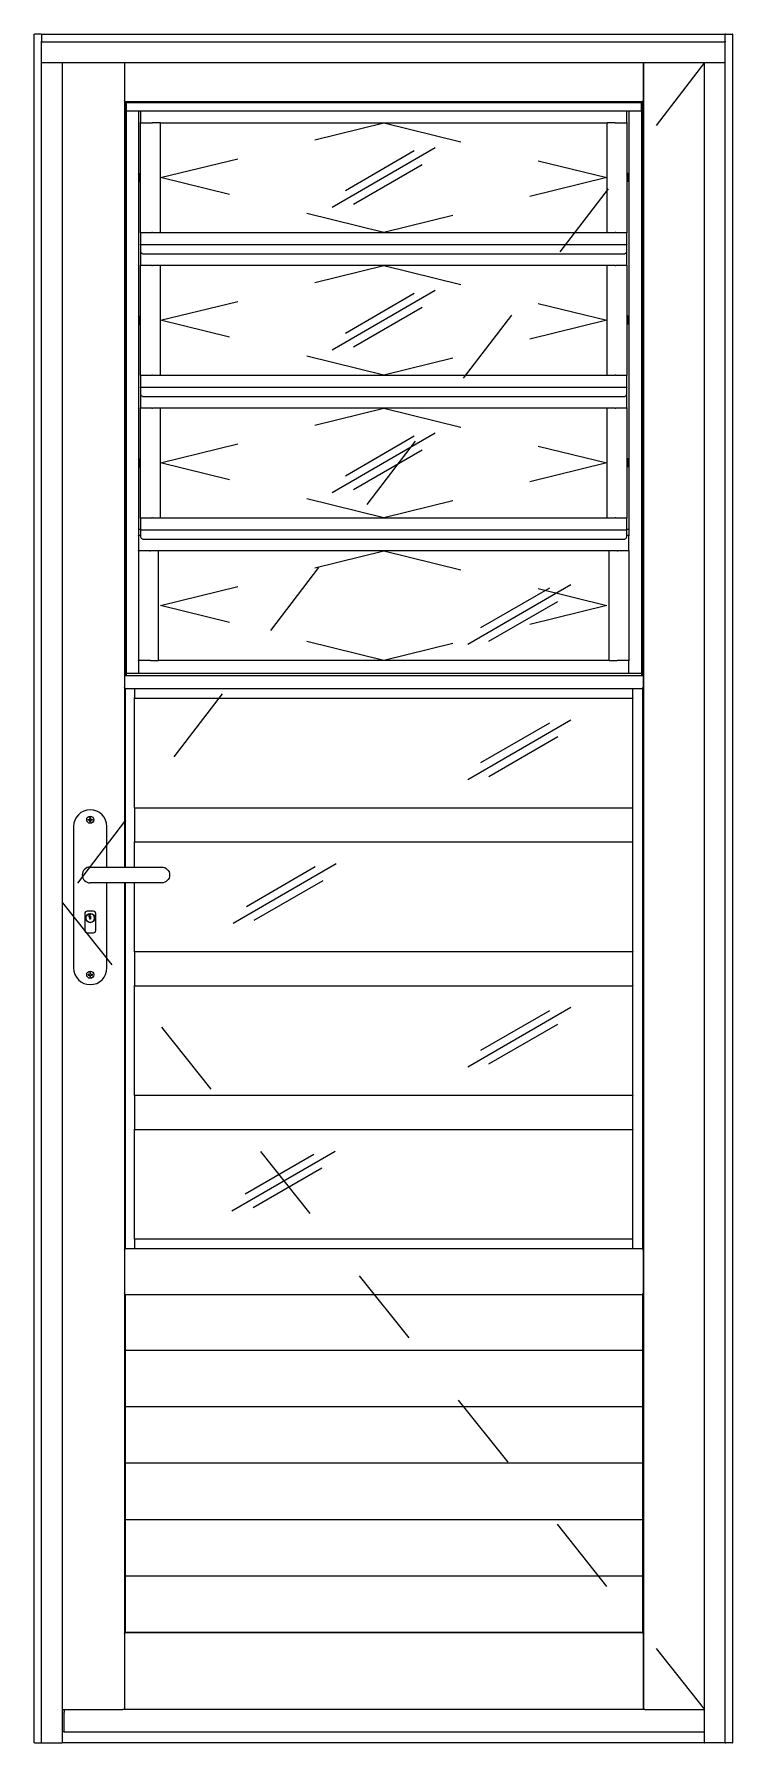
# Model space of a CAD drawing. Header units: millimetres. Extents: x -9.37 to -8.49, y 1059.03 to 1061.18.
import ezdxf

# ---------------------------------------------------------------- set-up
doc = ezdxf.new("R2010")
doc.units = ezdxf.units.MM
doc.header["$LTSCALE"] = 0.5
doc.linetypes.add('HIDDEN2', pattern=[0.1875, 0.125, -0.0625])
doc.layers.add('Gravia_Portas', color=1, linetype='Continuous')
doc.layers.add('Gravia_Portas_hidden2', color=1, linetype='HIDDEN2')

msp = doc.modelspace()

# ---------------------------------------------------------------- linework, layer by layer
at = {"layer": 'Gravia_Portas', "color": 2}
for p, q in [((-9.3686, 1061.1773), (-9.3682, 1061.1773)), ((-9.3686, 1059.0273), (-9.3686, 1061.1773)), ((-9.3596, 1061.1773), (-9.3682, 1061.1773)), ((-9.3596, 1061.1773), (-9.3591, 1061.1773)), ((-9.3591, 1061.1769), (-9.3591, 1061.1773)), ((-9.3591, 1061.1773), (-8.4981, 1061.1773)), ((-8.4981, 1061.1773), (-8.4981, 1061.1769)), ((-8.4976, 1061.1773), (-8.4981, 1061.1773)), ((-8.4976, 1061.1773), (-8.489, 1061.1773)), ((-8.4886, 1061.1773), (-8.489, 1061.1773)), ((-8.4886, 1059.0273), (-8.4886, 1061.1773)), ((-9.3682, 1059.0273), (-9.3686, 1059.0273)), ((-9.3682, 1059.0273), (-9.3596, 1059.0273)), ((-9.3591, 1059.0273), (-9.3596, 1059.0273)), ((-9.3591, 1059.0273), (-9.3587, 1059.0273)), ((-9.3587, 1059.0273), (-9.3333, 1059.0273)), ((-9.3329, 1059.0273), (-9.3333, 1059.0273)), ((-8.5243, 1059.0273), (-9.3329, 1059.0273)), ((-8.5243, 1059.0273), (-8.5239, 1059.0273)), ((-8.4985, 1059.0273), (-8.5239, 1059.0273)), ((-8.4981, 1059.0273), (-8.4985, 1059.0273)), ((-8.4981, 1059.0273), (-8.4976, 1059.0273)), ((-8.489, 1059.0273), (-8.4976, 1059.0273)), ((-8.489, 1059.0273), (-8.4886, 1059.0273))]:
    msp.add_line(p, q, dxfattribs=at)
at = {"layer": 'Gravia_Portas'}
for p, q in [((-9.3591, 1061.1769), (-9.3591, 1061.1683)), ((-8.4981, 1061.1683), (-8.4981, 1061.1769)), ((-9.3591, 1061.1678), (-9.3591, 1061.1683)), ((-9.3591, 1059.0273), (-9.3591, 1061.1678)), ((-9.3591, 1061.1678), (-8.4981, 1061.1678)), ((-8.4981, 1061.1683), (-8.4981, 1061.1678)), ((-8.4981, 1059.0273), (-8.4981, 1061.1678)), ((-9.3591, 1061.1416), (-8.4981, 1061.1416)), ((-9.3329, 1059.0273), (-9.3329, 1061.1416)), ((-9.2548, 1061.1416), (-9.2548, 1060.1293)), ((-8.6016, 1061.1416), (-8.6016, 1059.0693)), ((-8.6011, 1061.1416), (-8.6011, 1059.0693)), ((-8.5243, 1059.0273), (-8.5243, 1061.1416)), ((-9.254, 1061.0922), (-9.254, 1061.0922)), ((-9.254, 1061.0918), (-9.254, 1061.0922)), ((-8.6025, 1061.0922), (-9.254, 1061.0922)), ((-9.254, 1061.0918), (-9.254, 1061.0914)), ((-9.254, 1061.091), (-9.254, 1061.0914)), ((-9.2536, 1061.091), (-9.254, 1061.091)), ((-9.254, 1061.091), (-9.254, 1060.37)), ((-9.2536, 1061.091), (-9.2532, 1061.091)), ((-9.2528, 1061.091), (-9.2532, 1061.091)), ((-9.2528, 1061.091), (-9.2528, 1061.0906)), ((-8.6036, 1061.091), (-9.2528, 1061.091)), ((-9.2528, 1061.091), (-9.2528, 1060.37)), ((-9.2528, 1061.0906), (-9.2528, 1061.0807)), ((-8.6037, 1061.0906), (-8.6037, 1061.091)), ((-8.6037, 1061.0807), (-8.6037, 1061.0906)), ((-8.6036, 1061.091), (-8.6032, 1061.091)), ((-8.6036, 1061.091), (-8.6036, 1060.37)), ((-8.6029, 1061.091), (-8.6032, 1061.091)), ((-8.6029, 1061.091), (-8.6025, 1061.091)), ((-8.6025, 1061.0922), (-8.6025, 1061.0918)), ((-8.6025, 1061.0922), (-8.6024, 1061.0922)), ((-8.6025, 1061.0914), (-8.6025, 1061.0918)), ((-8.6025, 1061.0914), (-8.6025, 1061.091)), ((-8.6025, 1061.091), (-8.6025, 1060.37)), ((-8.602, 1061.0934), (-8.602, 1060.3702)), ((-9.2528, 1061.0803), (-9.2528, 1061.0807)), ((-8.6037, 1061.0803), (-9.2528, 1061.0803)), ((-9.237, 1061.0803), (-9.237, 1060.5465)), ((-9.2345, 1061.0803), (-9.2345, 1061.0661)), ((-8.622, 1061.0661), (-8.622, 1061.0803)), ((-8.6195, 1061.0803), (-8.6195, 1060.5465)), ((-8.6037, 1061.0807), (-8.6037, 1061.0803)), ((-9.2345, 1061.0657), (-9.2345, 1061.0661)), ((-9.2345, 1060.9278), (-9.2345, 1061.0657)), ((-9.2345, 1061.0657), (-9.2203, 1061.0657)), ((-9.2203, 1061.0657), (-9.2196, 1061.0657)), ((-9.2096, 1061.0657), (-9.2196, 1061.0657)), ((-9.2096, 1061.0657), (-9.2093, 1061.0657)), ((-9.2093, 1060.9278), (-9.2093, 1061.0657)), ((-9.2093, 1061.0657), (-8.6472, 1061.0657)), ((-8.6472, 1061.0657), (-8.6469, 1061.0657)), ((-8.6472, 1061.0657), (-8.6472, 1060.9278)), ((-8.6368, 1061.0657), (-8.6469, 1061.0657)), ((-8.6368, 1061.0657), (-8.6361, 1061.0657)), ((-8.6361, 1061.0657), (-8.622, 1061.0657)), ((-8.622, 1061.0661), (-8.622, 1061.0657)), ((-8.622, 1061.0657), (-8.622, 1060.9278)), ((-8.9932, 1060.9596), (-8.8633, 1061.0346)), ((-8.9765, 1060.9807), (-8.8899, 1061.0307)), ((-8.9665, 1060.9634), (-8.8799, 1061.0134)), ((-9.237, 1061.0013), (-9.2365, 1061.0018)), ((-9.237, 1060.9923), (-9.2365, 1060.9918)), ((-9.2365, 1060.9918), (-9.2365, 1061.0018)), ((-9.2365, 1061.0018), (-9.235, 1061.0018)), ((-9.2365, 1060.9918), (-9.235, 1060.9918)), ((-9.235, 1060.9918), (-9.235, 1061.0018)), ((-9.2345, 1061.0013), (-9.235, 1061.0018)), ((-9.2345, 1060.9923), (-9.235, 1060.9918)), ((-8.622, 1061.0013), (-8.6215, 1061.0018)), ((-8.622, 1060.9923), (-8.6215, 1060.9918)), ((-8.6215, 1061.0018), (-8.6215, 1060.9918)), ((-8.62, 1061.0018), (-8.6215, 1061.0018)), ((-8.62, 1060.9918), (-8.6215, 1060.9918)), ((-8.62, 1061.0018), (-8.62, 1060.9918)), ((-8.6195, 1061.0013), (-8.62, 1061.0018)), ((-8.6195, 1060.9923), (-8.62, 1060.9918)), ((-9.2345, 1060.9274), (-9.2345, 1060.9278)), ((-9.2345, 1060.9278), (-9.2203, 1060.9278)), ((-9.2345, 1060.9274), (-9.2345, 1060.9132)), ((-9.2196, 1060.9278), (-9.2203, 1060.9278)), ((-9.2196, 1060.9278), (-9.2096, 1060.9278)), ((-9.2093, 1060.9278), (-9.2096, 1060.9278)), ((-9.2093, 1060.9278), (-8.6472, 1060.9278)), ((-8.6469, 1060.9278), (-8.6472, 1060.9278)), ((-8.6469, 1060.9278), (-8.6368, 1060.9278)), ((-8.6361, 1060.9278), (-8.6368, 1060.9278)), ((-8.6361, 1060.9278), (-8.622, 1060.9278)), ((-8.622, 1060.9278), (-8.622, 1060.9274)), ((-8.622, 1060.9132), (-8.622, 1060.9274)), ((-9.2345, 1060.9132), (-9.2345, 1060.9128)), ((-9.2345, 1060.9124), (-9.2345, 1060.9128)), ((-9.2345, 1060.9128), (-8.622, 1060.9128)), ((-9.2345, 1060.9124), (-9.2345, 1060.9038)), ((-9.2345, 1060.9038), (-9.2345, 1060.8866)), ((-9.2315, 1060.9008), (-8.625, 1060.9008)), ((-8.622, 1060.9128), (-8.622, 1060.9132)), ((-8.622, 1060.9128), (-8.622, 1060.9124)), ((-8.622, 1060.9038), (-8.622, 1060.9124)), ((-8.622, 1060.8866), (-8.622, 1060.9038)), ((-9.2345, 1060.8862), (-9.2345, 1060.8866)), ((-9.2203, 1060.8862), (-9.2345, 1060.8862)), ((-9.2345, 1060.7483), (-9.2345, 1060.8862)), ((-9.2203, 1060.8862), (-9.2196, 1060.8862)), ((-9.2096, 1060.8862), (-9.2196, 1060.8862)), ((-9.2096, 1060.8862), (-9.2093, 1060.8862)), ((-8.6472, 1060.8862), (-9.2093, 1060.8862)), ((-9.2093, 1060.7483), (-9.2093, 1060.8862)), ((-8.6472, 1060.8862), (-8.6469, 1060.8862)), ((-8.6472, 1060.8862), (-8.6472, 1060.7483)), ((-8.6368, 1060.8862), (-8.6469, 1060.8862)), ((-8.6368, 1060.8862), (-8.6361, 1060.8862)), ((-8.622, 1060.8862), (-8.6361, 1060.8862)), ((-8.622, 1060.8866), (-8.622, 1060.8862)), ((-8.622, 1060.8862), (-8.622, 1060.7483)), ((-8.9932, 1060.7801), (-8.8633, 1060.8551)), ((-8.9765, 1060.8012), (-8.8899, 1060.8512)), ((-8.9665, 1060.7839), (-8.8799, 1060.8339)), ((-9.237, 1060.8218), (-9.2365, 1060.8223)), ((-9.237, 1060.8128), (-9.2365, 1060.8123)), ((-9.2365, 1060.8123), (-9.2365, 1060.8223)), ((-9.2365, 1060.8223), (-9.235, 1060.8223)), ((-9.2365, 1060.8123), (-9.235, 1060.8123)), ((-9.235, 1060.8123), (-9.235, 1060.8223)), ((-9.2345, 1060.8218), (-9.235, 1060.8223)), ((-9.2345, 1060.8128), (-9.235, 1060.8123)), ((-8.622, 1060.8218), (-8.6215, 1060.8223)), ((-8.622, 1060.8128), (-8.6215, 1060.8123)), ((-8.6215, 1060.8223), (-8.6215, 1060.8123)), ((-8.62, 1060.8223), (-8.6215, 1060.8223)), ((-8.62, 1060.8123), (-8.6215, 1060.8123)), ((-8.62, 1060.8223), (-8.62, 1060.8123)), ((-8.6195, 1060.8218), (-8.62, 1060.8223)), ((-8.6195, 1060.8128), (-8.62, 1060.8123)), ((-9.2345, 1060.7479), (-9.2345, 1060.7483)), ((-9.2345, 1060.7483), (-9.2203, 1060.7483)), ((-9.2345, 1060.7479), (-9.2345, 1060.7337)), ((-9.2196, 1060.7483), (-9.2203, 1060.7483)), ((-9.2196, 1060.7483), (-9.2096, 1060.7483)), ((-9.2093, 1060.7483), (-9.2096, 1060.7483)), ((-9.2093, 1060.7483), (-8.6472, 1060.7483)), ((-8.6469, 1060.7483), (-8.6472, 1060.7483)), ((-8.6469, 1060.7483), (-8.6368, 1060.7483)), ((-8.6361, 1060.7483), (-8.6368, 1060.7483)), ((-8.6361, 1060.7483), (-8.622, 1060.7483)), ((-8.622, 1060.7483), (-8.622, 1060.7479)), ((-8.622, 1060.7337), (-8.622, 1060.7479)), ((-9.2345, 1060.7337), (-9.2345, 1060.7333)), ((-9.2345, 1060.7329), (-9.2345, 1060.7333)), ((-9.2345, 1060.7333), (-8.622, 1060.7333)), ((-9.2345, 1060.7329), (-9.2345, 1060.7243)), ((-9.2345, 1060.7243), (-9.2345, 1060.7071)), ((-8.622, 1060.7333), (-8.622, 1060.7337)), ((-8.622, 1060.7333), (-8.622, 1060.7329)), ((-8.622, 1060.7243), (-8.622, 1060.7329)), ((-8.622, 1060.7071), (-8.622, 1060.7243)), ((-9.2345, 1060.7067), (-9.2345, 1060.7071)), ((-9.2203, 1060.7067), (-9.2345, 1060.7067)), ((-9.2345, 1060.5688), (-9.2345, 1060.7067)), ((-9.2315, 1060.7213), (-8.625, 1060.7213)), ((-9.2203, 1060.7067), (-9.2196, 1060.7067)), ((-9.2096, 1060.7067), (-9.2196, 1060.7067)), ((-9.2096, 1060.7067), (-9.2093, 1060.7067)), ((-8.6472, 1060.7067), (-9.2093, 1060.7067)), ((-9.2093, 1060.5688), (-9.2093, 1060.7067)), ((-8.6472, 1060.7067), (-8.6469, 1060.7067)), ((-8.6472, 1060.7067), (-8.6472, 1060.5688)), ((-8.6368, 1060.7067), (-8.6469, 1060.7067)), ((-8.6368, 1060.7067), (-8.6361, 1060.7067)), ((-8.622, 1060.7067), (-8.6361, 1060.7067)), ((-8.622, 1060.7071), (-8.622, 1060.7067)), ((-8.622, 1060.7067), (-8.622, 1060.5688)), ((-8.9932, 1060.6006), (-8.8633, 1060.6756)), ((-8.9765, 1060.6217), (-8.8899, 1060.6717)), ((-9.237, 1060.6423), (-9.2365, 1060.6428)), ((-9.2365, 1060.6328), (-9.2365, 1060.6428)), ((-9.2365, 1060.6428), (-9.235, 1060.6428)), ((-9.235, 1060.6328), (-9.235, 1060.6428)), ((-9.2345, 1060.6423), (-9.235, 1060.6428)), ((-8.9665, 1060.6044), (-8.8799, 1060.6544)), ((-8.622, 1060.6423), (-8.6215, 1060.6428)), ((-8.6215, 1060.6428), (-8.6215, 1060.6328)), ((-8.62, 1060.6428), (-8.6215, 1060.6428)), ((-8.62, 1060.6428), (-8.62, 1060.6328)), ((-8.6195, 1060.6423), (-8.62, 1060.6428)), ((-9.237, 1060.6333), (-9.2365, 1060.6328)), ((-9.2365, 1060.6328), (-9.235, 1060.6328)), ((-9.2345, 1060.6333), (-9.235, 1060.6328)), ((-8.622, 1060.6333), (-8.6215, 1060.6328)), ((-8.62, 1060.6328), (-8.6215, 1060.6328)), ((-8.6195, 1060.6333), (-8.62, 1060.6328)), ((-9.2345, 1060.5542), (-9.237, 1060.5542)), ((-9.2345, 1060.5684), (-9.2345, 1060.5688)), ((-9.2345, 1060.5688), (-9.2203, 1060.5688)), ((-9.2345, 1060.5684), (-9.2345, 1060.5542)), ((-9.2345, 1060.5542), (-9.2345, 1060.5538)), ((-9.2345, 1060.5534), (-9.2345, 1060.5538)), ((-9.2345, 1060.5538), (-8.622, 1060.5538)), ((-9.2345, 1060.5534), (-9.2345, 1060.5448)), ((-9.2196, 1060.5688), (-9.2203, 1060.5688)), ((-9.2196, 1060.5688), (-9.2096, 1060.5688)), ((-9.2093, 1060.5688), (-9.2096, 1060.5688)), ((-9.2093, 1060.5688), (-8.6472, 1060.5688)), ((-8.6469, 1060.5688), (-8.6472, 1060.5688)), ((-8.6469, 1060.5688), (-8.6368, 1060.5688)), ((-8.6361, 1060.5688), (-8.6368, 1060.5688)), ((-8.6361, 1060.5688), (-8.622, 1060.5688)), ((-8.622, 1060.5688), (-8.622, 1060.5684)), ((-8.622, 1060.5542), (-8.622, 1060.5684)), ((-8.622, 1060.5538), (-8.622, 1060.5542)), ((-8.6195, 1060.5542), (-8.622, 1060.5542)), ((-8.622, 1060.5538), (-8.622, 1060.5534)), ((-8.622, 1060.5448), (-8.622, 1060.5534)), ((-9.237, 1060.5461), (-9.237, 1060.5465)), ((-9.2345, 1060.5465), (-9.237, 1060.5465)), ((-9.237, 1060.5461), (-9.237, 1060.5276)), ((-9.2315, 1060.5418), (-8.625, 1060.5418)), ((-8.6195, 1060.5465), (-8.622, 1060.5465)), ((-8.6195, 1060.5465), (-8.6195, 1060.5461)), ((-8.6195, 1060.5276), (-8.6195, 1060.5461)), ((-9.237, 1060.5272), (-9.237, 1060.5276)), ((-9.237, 1060.5272), (-9.237, 1060.3893)), ((-9.2228, 1060.5272), (-9.237, 1060.5272)), ((-9.2228, 1060.5272), (-9.2221, 1060.5272)), ((-9.2121, 1060.5272), (-9.2221, 1060.5272)), ((-9.2121, 1060.5272), (-9.2118, 1060.5272)), ((-8.6447, 1060.5272), (-9.2118, 1060.5272)), ((-9.2118, 1060.3893), (-9.2118, 1060.5272)), ((-8.6447, 1060.5272), (-8.6444, 1060.5272)), ((-8.6447, 1060.5272), (-8.6447, 1060.3893)), ((-8.6343, 1060.5272), (-8.6444, 1060.5272)), ((-8.6343, 1060.5272), (-8.6336, 1060.5272)), ((-8.6195, 1060.5272), (-8.6336, 1060.5272)), ((-8.6195, 1060.5276), (-8.6195, 1060.5272)), ((-8.6195, 1060.5272), (-8.6195, 1060.3893)), ((-8.8225, 1060.4096), (-8.6926, 1060.4846)), ((-8.8058, 1060.4307), (-8.7192, 1060.4807)), ((-8.7958, 1060.4134), (-8.7092, 1060.4634)), ((-9.237, 1060.3889), (-9.237, 1060.3893)), ((-9.2228, 1060.3893), (-9.237, 1060.3893)), ((-9.237, 1060.3889), (-9.237, 1060.373)), ((-9.2221, 1060.3893), (-9.2228, 1060.3893)), ((-9.2221, 1060.3893), (-9.2121, 1060.3893)), ((-9.2118, 1060.3893), (-9.2121, 1060.3893)), ((-8.6447, 1060.3893), (-9.2118, 1060.3893)), ((-8.6444, 1060.3893), (-8.6447, 1060.3893)), ((-8.6444, 1060.3893), (-8.6343, 1060.3893)), ((-8.6336, 1060.3893), (-8.6343, 1060.3893)), ((-8.6195, 1060.3893), (-8.6336, 1060.3893)), ((-8.6195, 1060.3893), (-8.6195, 1060.3889)), ((-8.6195, 1060.373), (-8.6195, 1060.3889)), ((-9.2545, 1060.3702), (-9.2548, 1060.3702)), ((-8.6016, 1060.37), (-9.2548, 1060.37)), ((-9.254, 1060.3702), (-9.2545, 1060.3702)), ((-8.6036, 1060.373), (-9.2528, 1060.373)), ((-8.602, 1060.3702), (-8.6025, 1060.3702)), ((-8.6016, 1060.3702), (-8.602, 1060.3702)), ((-9.254, 1060.3539), (-8.6024, 1060.3539)), ((-9.254, 1060.3537), (-9.254, 1060.1293)), ((-9.254, 1060.3537), (-9.254, 1060.3537)), ((-9.242, 1060.3539), (-9.242, 1060.3422)), ((-9.242, 1060.3419), (-9.242, 1060.3422)), ((-9.242, 1060.3419), (-8.6145, 1060.3419)), ((-9.242, 1060.2039), (-9.242, 1060.3419)), ((-8.6145, 1060.3422), (-8.6145, 1060.3539)), ((-8.6145, 1060.3422), (-8.6145, 1060.3419)), ((-8.6145, 1060.2039), (-8.6145, 1060.3419)), ((-8.6025, 1060.3537), (-8.6025, 1060.3537)), ((-8.6025, 1060.3537), (-8.6025, 1059.6494)), ((-8.602, 1060.3551), (-8.602, 1059.6479)), ((-8.8225, 1060.2396), (-8.6926, 1060.3146)), ((-8.8058, 1060.2607), (-8.7192, 1060.3107)), ((-8.7958, 1060.2434), (-8.7092, 1060.2934)), ((-9.242, 1060.2036), (-9.242, 1060.2039)), ((-9.242, 1060.2039), (-8.6145, 1060.2039)), ((-9.242, 1060.2036), (-9.242, 1060.1612)), ((-8.6145, 1060.2039), (-8.6145, 1060.2036)), ((-8.6145, 1060.1612), (-8.6145, 1060.2036)), ((-9.3189, 1060.1803), (-9.3189, 1060.0023)), ((-9.2769, 1060.1293), (-9.2769, 1060.1803)), ((-9.242, 1060.1609), (-9.242, 1060.1612)), ((-9.242, 1060.1609), (-8.6145, 1060.1609)), ((-9.242, 1060.1293), (-9.242, 1060.1609)), ((-8.6145, 1060.1612), (-8.6145, 1060.1609)), ((-8.6145, 1060.023), (-8.6145, 1060.1609)), ((-9.118, 1060.0587), (-8.9881, 1060.1337)), ((-9.1013, 1060.0798), (-9.0147, 1060.1298)), ((-9.2769, 1060.0023), (-9.2769, 1060.1093)), ((-9.2548, 1060.1093), (-9.2548, 1059.0693)), ((-9.254, 1060.1093), (-9.254, 1059.6494)), ((-9.242, 1060.023), (-9.242, 1060.1093)), ((-9.0913, 1060.0625), (-9.0047, 1060.1125)), ((-9.3049, 1060.0706), (-9.3049, 1060.0496)), ((-9.2939, 1060.0736), (-9.3019, 1060.0736)), ((-9.2994, 1060.0661), (-9.2994, 1060.0704)), ((-9.2984, 1060.0661), (-9.2994, 1060.0661)), ((-9.2974, 1060.0691), (-9.2984, 1060.0691)), ((-9.2984, 1060.0691), (-9.2984, 1060.0676)), ((-9.2984, 1060.0676), (-9.2974, 1060.0676)), ((-9.2984, 1060.0636), (-9.2984, 1060.0661)), ((-9.2974, 1060.0636), (-9.2984, 1060.0636)), ((-9.2974, 1060.0706), (-9.2974, 1060.0691)), ((-9.2974, 1060.0676), (-9.2974, 1060.0636)), ((-9.2909, 1060.0496), (-9.2909, 1060.0706)), ((-9.3019, 1060.0466), (-9.2939, 1060.0466)), ((-9.242, 1060.0227), (-9.242, 1060.023)), ((-9.242, 1060.023), (-8.6145, 1060.023)), ((-9.242, 1060.0227), (-9.242, 1059.9803)), ((-8.6145, 1060.023), (-8.6145, 1060.0227)), ((-8.6145, 1059.9803), (-8.6145, 1060.0227)), ((-9.242, 1059.98), (-9.242, 1059.9803)), ((-9.242, 1059.98), (-8.6145, 1059.98)), ((-9.242, 1059.8421), (-9.242, 1059.98)), ((-8.6145, 1059.9803), (-8.6145, 1059.98)), ((-8.6145, 1059.8421), (-8.6145, 1059.98)), ((-8.8225, 1059.8778), (-8.6926, 1059.9528)), ((-8.8058, 1059.8989), (-8.7192, 1059.9489)), ((-8.7958, 1059.8816), (-8.7092, 1059.9316)), ((-9.242, 1059.8418), (-9.242, 1059.8421)), ((-9.242, 1059.8421), (-8.6145, 1059.8421)), ((-9.242, 1059.8418), (-9.242, 1059.7994)), ((-8.6145, 1059.8421), (-8.6145, 1059.8418)), ((-8.6145, 1059.7994), (-8.6145, 1059.8418)), ((-9.242, 1059.7991), (-9.242, 1059.7994)), ((-9.242, 1059.7991), (-8.6145, 1059.7991)), ((-9.242, 1059.6612), (-9.242, 1059.7991)), ((-8.6145, 1059.7994), (-8.6145, 1059.7991)), ((-8.6145, 1059.6612), (-8.6145, 1059.7991)), ((-9.1194, 1059.6969), (-8.9895, 1059.7719)), ((-9.1028, 1059.718), (-9.0162, 1059.768)), ((-9.0928, 1059.7007), (-9.0062, 1059.7507)), ((-9.254, 1059.6494), (-9.254, 1059.6494)), ((-9.254, 1059.6492), (-8.6024, 1059.6492)), ((-9.242, 1059.6609), (-9.242, 1059.6612)), ((-8.6145, 1059.6612), (-9.242, 1059.6612)), ((-9.242, 1059.6609), (-9.242, 1059.6492)), ((-8.6145, 1059.6612), (-8.6145, 1059.6609)), ((-8.6145, 1059.6492), (-8.6145, 1059.6609)), ((-8.6025, 1059.6494), (-8.6025, 1059.6494)), ((-9.254, 1059.5916), (-8.6024, 1059.5916)), ((-9.254, 1059.5914), (-9.254, 1059.5914)), ((-9.254, 1059.5914), (-9.254, 1059.1663)), ((-8.6025, 1059.5914), (-8.6025, 1059.5914)), ((-8.6025, 1059.5914), (-8.6025, 1059.1663)), ((-8.602, 1059.5928), (-8.602, 1059.165)), ((-9.254, 1059.5214), (-8.6025, 1059.5214)), ((-9.254, 1059.4504), (-8.6025, 1059.4504)), ((-9.254, 1059.3794), (-8.6025, 1059.3794)), ((-9.254, 1059.3084), (-8.6025, 1059.3084)), ((-9.254, 1059.2374), (-8.6025, 1059.2374)), ((-9.254, 1059.1664), (-8.6025, 1059.1664)), ((-9.254, 1059.1663), (-9.254, 1059.1663)), ((-9.254, 1059.1663), (-8.6025, 1059.1663)), ((-8.6024, 1059.1663), (-8.6025, 1059.1663)), ((-9.3329, 1059.0693), (-9.2569, 1059.0693)), ((-9.2554, 1059.0693), (-9.2569, 1059.0693)), ((-9.2548, 1059.0693), (-9.2554, 1059.0693)), ((-8.6016, 1059.0693), (-9.2548, 1059.0693)), ((-8.6011, 1059.0693), (-8.6016, 1059.0693)), ((-8.5996, 1059.0693), (-8.6011, 1059.0693)), ((-8.5996, 1059.0693), (-8.5243, 1059.0693)), ((-9.3309, 1059.0678), (-9.3309, 1059.0662)), ((-9.3309, 1059.0652), (-9.3309, 1059.0662)), ((-9.3309, 1059.0652), (-9.3309, 1059.0647)), ((-9.3309, 1059.0413), (-9.3309, 1059.0647)), ((-9.3329, 1059.0413), (-9.3324, 1059.0413)), ((-9.3309, 1059.0413), (-9.3324, 1059.0413)), ((-9.3309, 1059.0413), (-8.5243, 1059.0413))]:
    msp.add_line(p, q, dxfattribs=at)
for points in [[(-9.2545, 1061.0935), (-9.2545, 1061.0935), (-9.2545, 1061.0935), (-9.2545, 1061.0936), (-9.2545, 1061.0936), (-9.2545, 1061.0936), (-9.2545, 1061.0937), (-9.2546, 1061.0937), (-9.2546, 1061.0937), (-9.2546, 1061.0937), (-9.2546, 1061.0938), (-9.2546, 1061.0938), (-9.2546, 1061.0938), (-9.2546, 1061.0938), (-9.2546, 1061.0939), (-9.2547, 1061.0939), (-9.2547, 1061.0939), (-9.2547, 1061.094), (-9.2547, 1061.094), (-9.2547, 1061.094), (-9.2548, 1061.094), (-9.2548, 1061.0941), (-9.2548, 1061.0941), (-9.2548, 1061.0941), (-9.2548, 1061.0941)], [(-9.254, 1061.0922), (-9.254, 1061.0922), (-9.2541, 1061.0923), (-9.2541, 1061.0923), (-9.2541, 1061.0923), (-9.2541, 1061.0924), (-9.2541, 1061.0924), (-9.2541, 1061.0925), (-9.2541, 1061.0925), (-9.2542, 1061.0926), (-9.2542, 1061.0926), (-9.2542, 1061.0927), (-9.2542, 1061.0927), (-9.2542, 1061.0928), (-9.2543, 1061.0929), (-9.2543, 1061.0929), (-9.2543, 1061.093), (-9.2543, 1061.093), (-9.2543, 1061.0931), (-9.2544, 1061.0932), (-9.2544, 1061.0932), (-9.2544, 1061.0933), (-9.2544, 1061.0933), (-9.2545, 1061.0934), (-9.2545, 1061.0935)], [(-8.602, 1061.0934), (-8.602, 1061.0934), (-8.602, 1061.0933), (-8.602, 1061.0932), (-8.602, 1061.0932), (-8.6021, 1061.0931), (-8.6021, 1061.093), (-8.6021, 1061.093), (-8.6021, 1061.0929), (-8.6022, 1061.0929), (-8.6022, 1061.0928), (-8.6022, 1061.0928), (-8.6022, 1061.0927), (-8.6022, 1061.0927), (-8.6022, 1061.0926), (-8.6023, 1061.0926), (-8.6023, 1061.0925), (-8.6023, 1061.0925), (-8.6023, 1061.0924), (-8.6023, 1061.0924), (-8.6023, 1061.0923), (-8.6024, 1061.0923), (-8.6024, 1061.0923), (-8.6024, 1061.0922), (-8.6024, 1061.0922)], [(-8.6016, 1061.0941), (-8.6016, 1061.0941), (-8.6016, 1061.0941), (-8.6017, 1061.0941), (-8.6017, 1061.094), (-8.6017, 1061.094), (-8.6017, 1061.094), (-8.6017, 1061.0939), (-8.6018, 1061.0939), (-8.6018, 1061.0939), (-8.6018, 1061.0939), (-8.6018, 1061.0938), (-8.6018, 1061.0938), (-8.6018, 1061.0938), (-8.6019, 1061.0937), (-8.6019, 1061.0937), (-8.6019, 1061.0937), (-8.6019, 1061.0936), (-8.6019, 1061.0936), (-8.6019, 1061.0936), (-8.6019, 1061.0936), (-8.6019, 1061.0935), (-8.6019, 1061.0935), (-8.602, 1061.0935), (-8.602, 1061.0934)], [(-9.2323, 1060.9012), (-9.2323, 1060.9012), (-9.2322, 1060.9012), (-9.2322, 1060.9012), (-9.2322, 1060.9011), (-9.2321, 1060.9011), (-9.2321, 1060.9011), (-9.232, 1060.9011), (-9.232, 1060.9011), (-9.232, 1060.901), (-9.2319, 1060.901), (-9.2319, 1060.901), (-9.2318, 1060.901), (-9.2318, 1060.901), (-9.2318, 1060.901), (-9.2317, 1060.9009), (-9.2317, 1060.9009), (-9.2316, 1060.9009), (-9.2316, 1060.9009), (-9.2316, 1060.9009), (-9.2315, 1060.9009), (-9.2315, 1060.9009), (-9.2315, 1060.9008), (-9.2315, 1060.9008), (-9.2315, 1060.9008)], [(-8.625, 1060.9008), (-8.625, 1060.9008), (-8.6249, 1060.9008), (-8.6249, 1060.9009), (-8.6249, 1060.9009), (-8.6248, 1060.9009), (-8.6248, 1060.9009), (-8.6248, 1060.9009), (-8.6247, 1060.9009), (-8.6247, 1060.9009), (-8.6247, 1060.901), (-8.6246, 1060.901), (-8.6246, 1060.901), (-8.6246, 1060.901), (-8.6245, 1060.901), (-8.6245, 1060.901), (-8.6244, 1060.9011), (-8.6244, 1060.9011), (-8.6244, 1060.9011), (-8.6243, 1060.9011), (-8.6243, 1060.9011), (-8.6242, 1060.9012), (-8.6242, 1060.9012), (-8.6242, 1060.9012), (-8.6241, 1060.9012)], [(-9.2323, 1060.7217), (-9.2323, 1060.7217), (-9.2322, 1060.7217), (-9.2322, 1060.7217), (-9.2322, 1060.7216), (-9.2321, 1060.7216), (-9.2321, 1060.7216), (-9.232, 1060.7216), (-9.232, 1060.7216), (-9.232, 1060.7215), (-9.2319, 1060.7215), (-9.2319, 1060.7215), (-9.2318, 1060.7215), (-9.2318, 1060.7215), (-9.2318, 1060.7215), (-9.2317, 1060.7214), (-9.2317, 1060.7214), (-9.2316, 1060.7214), (-9.2316, 1060.7214), (-9.2316, 1060.7214), (-9.2315, 1060.7214), (-9.2315, 1060.7214), (-9.2315, 1060.7213), (-9.2315, 1060.7213), (-9.2315, 1060.7213)], [(-8.625, 1060.7213), (-8.625, 1060.7213), (-8.6249, 1060.7213), (-8.6249, 1060.7214), (-8.6249, 1060.7214), (-8.6248, 1060.7214), (-8.6248, 1060.7214), (-8.6248, 1060.7214), (-8.6247, 1060.7214), (-8.6247, 1060.7214), (-8.6247, 1060.7215), (-8.6246, 1060.7215), (-8.6246, 1060.7215), (-8.6246, 1060.7215), (-8.6245, 1060.7215), (-8.6245, 1060.7215), (-8.6244, 1060.7216), (-8.6244, 1060.7216), (-8.6244, 1060.7216), (-8.6243, 1060.7216), (-8.6243, 1060.7216), (-8.6242, 1060.7217), (-8.6242, 1060.7217), (-8.6242, 1060.7217), (-8.6241, 1060.7217)], [(-9.2323, 1060.5422), (-9.2323, 1060.5422), (-9.2322, 1060.5422), (-9.2322, 1060.5422), (-9.2322, 1060.5421), (-9.2321, 1060.5421), (-9.2321, 1060.5421), (-9.232, 1060.5421), (-9.232, 1060.5421), (-9.232, 1060.542), (-9.2319, 1060.542), (-9.2319, 1060.542), (-9.2318, 1060.542), (-9.2318, 1060.542), (-9.2318, 1060.542), (-9.2317, 1060.5419), (-9.2317, 1060.5419), (-9.2316, 1060.5419), (-9.2316, 1060.5419), (-9.2316, 1060.5419), (-9.2315, 1060.5419), (-9.2315, 1060.5419), (-9.2315, 1060.5418), (-9.2315, 1060.5418), (-9.2315, 1060.5418)], [(-8.625, 1060.5418), (-8.625, 1060.5418), (-8.6249, 1060.5418), (-8.6249, 1060.5419), (-8.6249, 1060.5419), (-8.6248, 1060.5419), (-8.6248, 1060.5419), (-8.6248, 1060.5419), (-8.6247, 1060.5419), (-8.6247, 1060.5419), (-8.6247, 1060.542), (-8.6246, 1060.542), (-8.6246, 1060.542), (-8.6246, 1060.542), (-8.6245, 1060.542), (-8.6245, 1060.542), (-8.6244, 1060.5421), (-8.6244, 1060.5421), (-8.6244, 1060.5421), (-8.6243, 1060.5421), (-8.6243, 1060.5421), (-8.6242, 1060.5422), (-8.6242, 1060.5422), (-8.6242, 1060.5422), (-8.6241, 1060.5422)], [(-9.2545, 1060.3552), (-9.2545, 1060.3552), (-9.2545, 1060.3552), (-9.2545, 1060.3553), (-9.2545, 1060.3553), (-9.2545, 1060.3553), (-9.2545, 1060.3554), (-9.2546, 1060.3554), (-9.2546, 1060.3554), (-9.2546, 1060.3554), (-9.2546, 1060.3555), (-9.2546, 1060.3555), (-9.2546, 1060.3555), (-9.2546, 1060.3555), (-9.2546, 1060.3556), (-9.2547, 1060.3556), (-9.2547, 1060.3556), (-9.2547, 1060.3557), (-9.2547, 1060.3557), (-9.2547, 1060.3557), (-9.2548, 1060.3557), (-9.2548, 1060.3558), (-9.2548, 1060.3558), (-9.2548, 1060.3558), (-9.2548, 1060.3558)], [(-9.254, 1060.3537), (-9.254, 1060.3537), (-9.254, 1060.3537), (-9.254, 1060.3538), (-9.254, 1060.3538), (-9.254, 1060.3539), (-9.254, 1060.3539), (-9.2541, 1060.354), (-9.2541, 1060.354), (-9.2541, 1060.3541), (-9.2541, 1060.3541), (-9.2541, 1060.3542), (-9.2542, 1060.3543), (-9.2542, 1060.3543), (-9.2542, 1060.3544), (-9.2542, 1060.3545), (-9.2543, 1060.3545), (-9.2543, 1060.3546), (-9.2543, 1060.3547), (-9.2543, 1060.3548), (-9.2544, 1060.3548), (-9.2544, 1060.3549), (-9.2544, 1060.355), (-9.2545, 1060.3551), (-9.2545, 1060.3552)], [(-8.602, 1060.3551), (-8.602, 1060.355), (-8.602, 1060.355), (-8.602, 1060.3549), (-8.6021, 1060.3548), (-8.6021, 1060.3547), (-8.6021, 1060.3546), (-8.6022, 1060.3546), (-8.6022, 1060.3545), (-8.6022, 1060.3544), (-8.6022, 1060.3544), (-8.6023, 1060.3543), (-8.6023, 1060.3542), (-8.6023, 1060.3542), (-8.6023, 1060.3541), (-8.6023, 1060.3541), (-8.6024, 1060.354), (-8.6024, 1060.354), (-8.6024, 1060.3539), (-8.6024, 1060.3539), (-8.6024, 1060.3538), (-8.6024, 1060.3538), (-8.6024, 1060.3537), (-8.6025, 1060.3537), (-8.6025, 1060.3537)], [(-8.6016, 1060.3558), (-8.6016, 1060.3558), (-8.6016, 1060.3558), (-8.6017, 1060.3558), (-8.6017, 1060.3557), (-8.6017, 1060.3557), (-8.6017, 1060.3557), (-8.6017, 1060.3556), (-8.6018, 1060.3556), (-8.6018, 1060.3556), (-8.6018, 1060.3556), (-8.6018, 1060.3555), (-8.6018, 1060.3555), (-8.6018, 1060.3555), (-8.6019, 1060.3554), (-8.6019, 1060.3554), (-8.6019, 1060.3554), (-8.6019, 1060.3553), (-8.6019, 1060.3553), (-8.6019, 1060.3553), (-8.6019, 1060.3553), (-8.6019, 1060.3552), (-8.6019, 1060.3552), (-8.602, 1060.3552), (-8.602, 1060.3551)], [(-9.2545, 1059.6479), (-9.2545, 1059.648), (-9.2544, 1059.6481), (-9.2544, 1059.6481), (-9.2544, 1059.6482), (-9.2543, 1059.6483), (-9.2543, 1059.6484), (-9.2543, 1059.6485), (-9.2543, 1059.6485), (-9.2542, 1059.6486), (-9.2542, 1059.6487), (-9.2542, 1059.6487), (-9.2542, 1059.6488), (-9.2541, 1059.6489), (-9.2541, 1059.6489), (-9.2541, 1059.649), (-9.2541, 1059.649), (-9.2541, 1059.6491), (-9.254, 1059.6492), (-9.254, 1059.6492), (-9.254, 1059.6492), (-9.254, 1059.6493), (-9.254, 1059.6493), (-9.254, 1059.6494), (-9.254, 1059.6494)], [(-8.6025, 1059.6494), (-8.6025, 1059.6494), (-8.6024, 1059.6493), (-8.6024, 1059.6493), (-8.6024, 1059.6492), (-8.6024, 1059.6492), (-8.6024, 1059.6492), (-8.6024, 1059.6491), (-8.6024, 1059.6491), (-8.6023, 1059.649), (-8.6023, 1059.6489), (-8.6023, 1059.6489), (-8.6023, 1059.6488), (-8.6023, 1059.6488), (-8.6022, 1059.6487), (-8.6022, 1059.6486), (-8.6022, 1059.6486), (-8.6022, 1059.6485), (-8.6021, 1059.6484), (-8.6021, 1059.6483), (-8.6021, 1059.6483), (-8.602, 1059.6482), (-8.602, 1059.6481), (-8.602, 1059.648), (-8.602, 1059.6479)], [(-9.2548, 1059.6472), (-9.2548, 1059.6473), (-9.2548, 1059.6473), (-9.2548, 1059.6473), (-9.2548, 1059.6473), (-9.2547, 1059.6474), (-9.2547, 1059.6474), (-9.2547, 1059.6474), (-9.2547, 1059.6474), (-9.2547, 1059.6475), (-9.2546, 1059.6475), (-9.2546, 1059.6475), (-9.2546, 1059.6475), (-9.2546, 1059.6476), (-9.2546, 1059.6476), (-9.2546, 1059.6476), (-9.2546, 1059.6477), (-9.2546, 1059.6477), (-9.2545, 1059.6477), (-9.2545, 1059.6477), (-9.2545, 1059.6478), (-9.2545, 1059.6478), (-9.2545, 1059.6478), (-9.2545, 1059.6478), (-9.2545, 1059.6479)], [(-8.602, 1059.6479), (-8.602, 1059.6479), (-8.6019, 1059.6479), (-8.6019, 1059.6478), (-8.6019, 1059.6478), (-8.6019, 1059.6478), (-8.6019, 1059.6478), (-8.6019, 1059.6477), (-8.6019, 1059.6477), (-8.6019, 1059.6477), (-8.6019, 1059.6476), (-8.6018, 1059.6476), (-8.6018, 1059.6476), (-8.6018, 1059.6475), (-8.6018, 1059.6475), (-8.6018, 1059.6475), (-8.6018, 1059.6475), (-8.6017, 1059.6474), (-8.6017, 1059.6474), (-8.6017, 1059.6474), (-8.6017, 1059.6473), (-8.6017, 1059.6473), (-8.6016, 1059.6473), (-8.6016, 1059.6473), (-8.6016, 1059.6472)], [(-9.2545, 1059.5929), (-9.2545, 1059.5929), (-9.2545, 1059.5929), (-9.2545, 1059.593), (-9.2545, 1059.593), (-9.2545, 1059.593), (-9.2545, 1059.5931), (-9.2546, 1059.5931), (-9.2546, 1059.5931), (-9.2546, 1059.5931), (-9.2546, 1059.5932), (-9.2546, 1059.5932), (-9.2546, 1059.5932), (-9.2546, 1059.5932), (-9.2546, 1059.5933), (-9.2547, 1059.5933), (-9.2547, 1059.5933), (-9.2547, 1059.5934), (-9.2547, 1059.5934), (-9.2547, 1059.5934), (-9.2548, 1059.5934), (-9.2548, 1059.5935), (-9.2548, 1059.5935), (-9.2548, 1059.5935), (-9.2548, 1059.5935)], [(-9.254, 1059.5914), (-9.254, 1059.5914), (-9.254, 1059.5914), (-9.254, 1059.5915), (-9.254, 1059.5915), (-9.254, 1059.5916), (-9.254, 1059.5916), (-9.2541, 1059.5917), (-9.2541, 1059.5917), (-9.2541, 1059.5918), (-9.2541, 1059.5918), (-9.2541, 1059.5919), (-9.2542, 1059.592), (-9.2542, 1059.592), (-9.2542, 1059.5921), (-9.2542, 1059.5922), (-9.2543, 1059.5922), (-9.2543, 1059.5923), (-9.2543, 1059.5924), (-9.2543, 1059.5925), (-9.2544, 1059.5925), (-9.2544, 1059.5926), (-9.2544, 1059.5927), (-9.2545, 1059.5928), (-9.2545, 1059.5929)], [(-8.602, 1059.5928), (-8.602, 1059.5927), (-8.602, 1059.5927), (-8.602, 1059.5926), (-8.6021, 1059.5925), (-8.6021, 1059.5924), (-8.6021, 1059.5923), (-8.6022, 1059.5923), (-8.6022, 1059.5922), (-8.6022, 1059.5921), (-8.6022, 1059.5921), (-8.6023, 1059.592), (-8.6023, 1059.5919), (-8.6023, 1059.5919), (-8.6023, 1059.5918), (-8.6023, 1059.5918), (-8.6024, 1059.5917), (-8.6024, 1059.5917), (-8.6024, 1059.5916), (-8.6024, 1059.5916), (-8.6024, 1059.5915), (-8.6024, 1059.5915), (-8.6024, 1059.5914), (-8.6025, 1059.5914), (-8.6025, 1059.5914)], [(-8.6016, 1059.5935), (-8.6016, 1059.5935), (-8.6016, 1059.5935), (-8.6017, 1059.5935), (-8.6017, 1059.5934), (-8.6017, 1059.5934), (-8.6017, 1059.5934), (-8.6017, 1059.5933), (-8.6018, 1059.5933), (-8.6018, 1059.5933), (-8.6018, 1059.5933), (-8.6018, 1059.5932), (-8.6018, 1059.5932), (-8.6018, 1059.5932), (-8.6019, 1059.5931), (-8.6019, 1059.5931), (-8.6019, 1059.5931), (-8.6019, 1059.593), (-8.6019, 1059.593), (-8.6019, 1059.593), (-8.6019, 1059.593), (-8.6019, 1059.5929), (-8.6019, 1059.5929), (-8.602, 1059.5929), (-8.602, 1059.5928)], [(-9.3686, 1059.0273), (-9.3686, 1059.5273)], [(-9.2548, 1059.1643), (-9.2548, 1059.1644), (-9.2548, 1059.1644), (-9.2548, 1059.1644), (-9.2548, 1059.1644), (-9.2547, 1059.1645), (-9.2547, 1059.1645), (-9.2547, 1059.1645), (-9.2547, 1059.1645), (-9.2547, 1059.1646), (-9.2546, 1059.1646), (-9.2546, 1059.1646), (-9.2546, 1059.1646), (-9.2546, 1059.1647), (-9.2546, 1059.1647), (-9.2546, 1059.1647), (-9.2546, 1059.1648), (-9.2546, 1059.1648), (-9.2545, 1059.1648), (-9.2545, 1059.1648), (-9.2545, 1059.1649), (-9.2545, 1059.1649), (-9.2545, 1059.1649), (-9.2545, 1059.1649), (-9.2545, 1059.165)], [(-9.2545, 1059.165), (-9.2545, 1059.165), (-9.2544, 1059.1651), (-9.2544, 1059.1652), (-9.2544, 1059.1653), (-9.2544, 1059.1653), (-9.2543, 1059.1654), (-9.2543, 1059.1654), (-9.2543, 1059.1655), (-9.2543, 1059.1656), (-9.2543, 1059.1656), (-9.2542, 1059.1657), (-9.2542, 1059.1657), (-9.2542, 1059.1658), (-9.2542, 1059.1658), (-9.2542, 1059.1659), (-9.2541, 1059.1659), (-9.2541, 1059.166), (-9.2541, 1059.166), (-9.2541, 1059.1661), (-9.2541, 1059.1661), (-9.2541, 1059.1662), (-9.2541, 1059.1662), (-9.254, 1059.1662), (-9.254, 1059.1663)], [(-8.6024, 1059.1663), (-8.6024, 1059.1662), (-8.6024, 1059.1662), (-8.6024, 1059.1662), (-8.6023, 1059.1661), (-8.6023, 1059.1661), (-8.6023, 1059.166), (-8.6023, 1059.166), (-8.6023, 1059.166), (-8.6023, 1059.1659), (-8.6022, 1059.1659), (-8.6022, 1059.1658), (-8.6022, 1059.1658), (-8.6022, 1059.1657), (-8.6022, 1059.1656), (-8.6022, 1059.1656), (-8.6021, 1059.1655), (-8.6021, 1059.1655), (-8.6021, 1059.1654), (-8.6021, 1059.1654), (-8.602, 1059.1653), (-8.602, 1059.1652), (-8.602, 1059.1652), (-8.602, 1059.1651), (-8.602, 1059.165)], [(-8.602, 1059.165), (-8.602, 1059.165), (-8.6019, 1059.165), (-8.6019, 1059.1649), (-8.6019, 1059.1649), (-8.6019, 1059.1649), (-8.6019, 1059.1649), (-8.6019, 1059.1648), (-8.6019, 1059.1648), (-8.6019, 1059.1648), (-8.6019, 1059.1647), (-8.6018, 1059.1647), (-8.6018, 1059.1647), (-8.6018, 1059.1646), (-8.6018, 1059.1646), (-8.6018, 1059.1646), (-8.6018, 1059.1646), (-8.6017, 1059.1645), (-8.6017, 1059.1645), (-8.6017, 1059.1645), (-8.6017, 1059.1644), (-8.6017, 1059.1644), (-8.6016, 1059.1644), (-8.6016, 1059.1644), (-8.6016, 1059.1643)]]:
    msp.add_lwpolyline(points, dxfattribs=at)
for points in [[(-9.2951, 1060.1883), (-9.2966, 1060.1884, 0.221538), (-9.2968, 1060.1883), (-9.2974, 1060.1877, 0.221515), (-9.2975, 1060.1875), (-9.2974, 1060.186), (-9.2983, 1060.186), (-9.2982, 1060.1875, 0.221538), (-9.2983, 1060.1877), (-9.2989, 1060.1883, 0.221515), (-9.2992, 1060.1884), (-9.3006, 1060.1883), (-9.3006, 1060.1893), (-9.2992, 1060.1891, 0.221538), (-9.2989, 1060.1892), (-9.2983, 1060.1898, 0.221515), (-9.2982, 1060.1901), (-9.2983, 1060.1915), (-9.2974, 1060.1915), (-9.2975, 1060.1901, 0.221538), (-9.2974, 1060.1898), (-9.2968, 1060.1892, 0.221515), (-9.2966, 1060.1891), (-9.2951, 1060.1893), (-9.2951, 1060.1883)], [(-9.2979, 1060.1293), (-9.2079, 1060.1293, -0.414214), (-9.1979, 1060.1193), (-9.1979, 1060.1193, -0.414214), (-9.2079, 1060.1093), (-9.2979, 1060.1093)], [(-9.2951, 1059.9943), (-9.2966, 1059.9941, -0.221538), (-9.2968, 1059.9942), (-9.2974, 1059.9948, -0.221515), (-9.2975, 1059.9951), (-9.2974, 1059.9965), (-9.2983, 1059.9965), (-9.2982, 1059.9951, -0.221538), (-9.2983, 1059.9948), (-9.2989, 1059.9942, -0.221515), (-9.2992, 1059.9941), (-9.3006, 1059.9943), (-9.3006, 1059.9933), (-9.2992, 1059.9934, -0.221538), (-9.2989, 1059.9933), (-9.2983, 1059.9927, -0.221515), (-9.2982, 1059.9925), (-9.2983, 1059.991), (-9.2974, 1059.991), (-9.2975, 1059.9925, -0.221538), (-9.2974, 1059.9927), (-9.2968, 1059.9933, -0.221515), (-9.2966, 1059.9934), (-9.2951, 1059.9933), (-9.2951, 1059.9943)]]:
    msp.add_lwpolyline(points, format="xyb", dxfattribs=at)
for centre, radius in [((-9.2979, 1060.1888), 0.0045), ((-9.2979, 1060.0651), 0.00575), ((-9.2979, 1059.9938), 0.0045)]:
    msp.add_circle(centre, radius, dxfattribs=at)
for centre, radius, start, end in [((-9.2298, 1060.9055), 0.005, 199.8959, 239.3517), ((-8.6267, 1060.9055), 0.005, 300.6483, 340.1041), ((-9.2298, 1060.726), 0.005, 199.8959, 239.3517), ((-8.6267, 1060.726), 0.005, 300.6483, 340.1041), ((-9.2298, 1060.5465), 0.005, 199.8959, 239.3517), ((-8.6267, 1060.5465), 0.005, 300.6483, 340.1041), ((-9.2979, 1060.1803), 0.021, 0, 180), ((-9.2979, 1060.1193), 0.01, 90, 270), ((-9.3019, 1060.0706), 0.003, 90.0012, 180.0012), ((-9.2979, 1060.0651), 0.0055, 105.8278, 84.7853), ((-9.2939, 1060.0706), 0.003, 0.0012, 90.0012), ((-9.3019, 1060.0496), 0.003, 180.0012, 270.0012), ((-9.2939, 1060.0496), 0.003, 270.0012, 0.0012), ((-9.2979, 1060.0023), 0.021, 180, 0), ((-9.3324, 1059.0678), 0.0015, 0, 90)]:
    msp.add_arc(centre, radius, start, end, dxfattribs=at)
at = {"layer": 'Gravia_Portas_hidden2'}
msp.add_lwpolyline([(-8.5243, 1061.1416), (-9.3329, 1060.0844), (-8.5243, 1059.0693)], dxfattribs=at)
for points in [[(-9.2093, 1060.9968), (-8.9282, 1061.0657), (-8.6472, 1060.9968), (-8.9282, 1060.9278)], [(-9.2093, 1060.8173), (-8.9282, 1060.8862), (-8.6472, 1060.8173), (-8.9282, 1060.7483)], [(-9.2093, 1060.6378), (-8.9282, 1060.7067), (-8.6472, 1060.6378), (-8.9282, 1060.5688)], [(-9.2093, 1060.4583), (-8.9282, 1060.5272), (-8.6472, 1060.4583), (-8.9282, 1060.3893)]]:
    msp.add_lwpolyline(points, close=True, dxfattribs=at)

doc.saveas('drawing.dxf')
